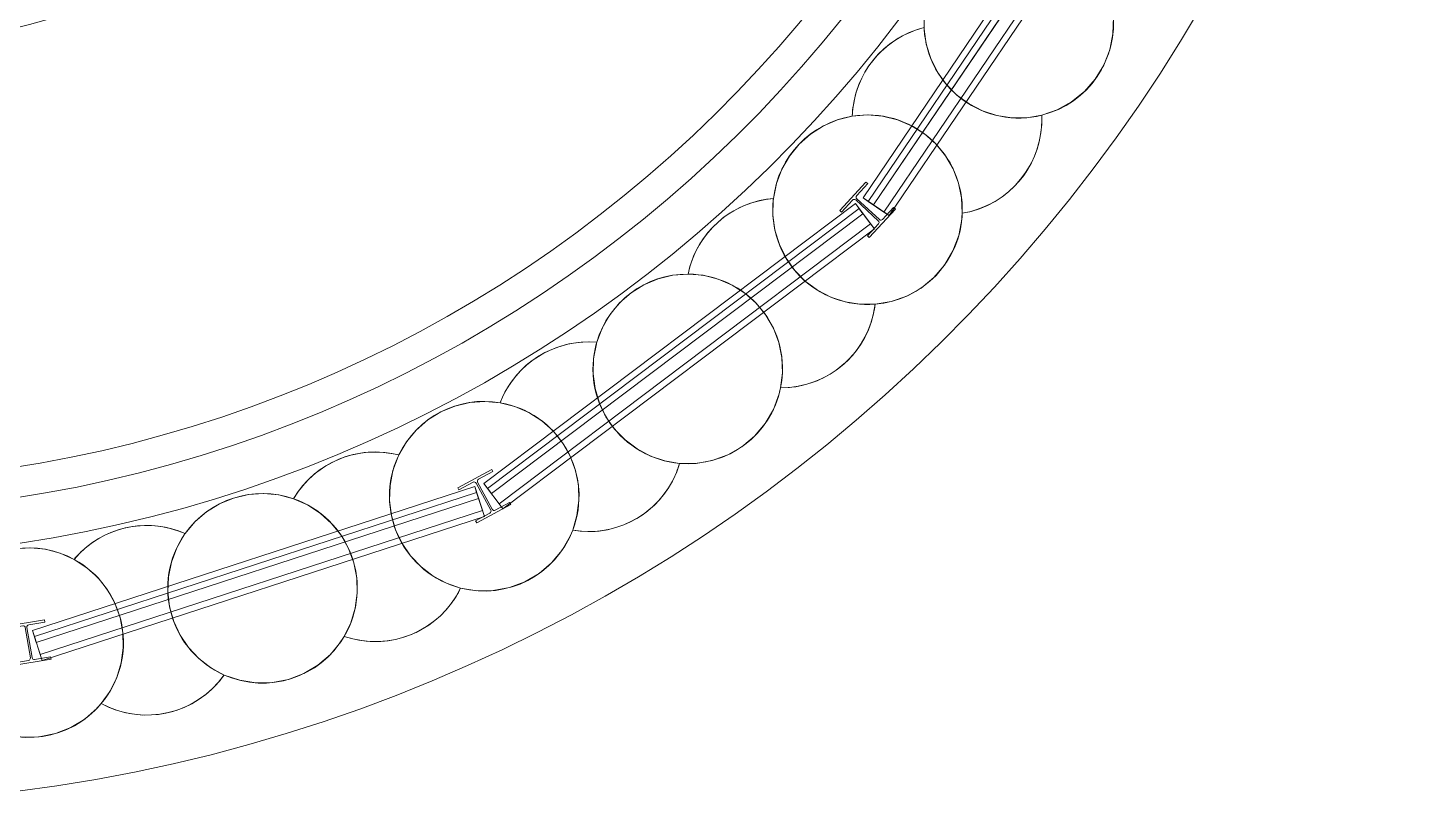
# Model space of a CAD drawing. Header units: metres. Extents: x 1753726 to 1755216, y 5920592 to 5921703.
# Drawn here: x 1754036.9 to 1754042.36, y 5920861.99 to 5920865.06 of the extents above; entities that cross this region are included whole.
import ezdxf

# ---------------------------------------------------------------- set-up
doc = ezdxf.new("R2010")
doc.units = ezdxf.units.M
for name, color, linetype, lineweight in [('A-FLOR-____-OTLN', 9, 'Continuous', 9), ('A-WALL-____-OTLN', 2, 'Continuous', 9), ('S-BEAM-____-OTLN', 7, 'Continuous', 9), ('S-FNDN-____-OTLN', 7, 'Continuous', 9)]:
    doc.layers.add(name, color=color, linetype=linetype, lineweight=lineweight)

# ---------------------------------------------------------------- blocks, each defined once
blk = doc.blocks.new('Arup_Beam_Steel I Section_UC_AU1 - 150UC30-4478131-X-ARUP-GL-HERNE_BAY_ALIGNMENT')
at = {"layer": 'S-BEAM-____-OTLN'}
for p, q in [((1754040.2162, 5920864.452), (1754040.1126, 5920864.3394)), ((1754040.1126, 5920864.3394), (1754040.2162, 5920864.452)), ((1754040.1796, 5920864.3983), (1754040.2231, 5920864.4456)), ((1754040.2231, 5920864.4456), (1754040.1796, 5920864.3983)), ((1754040.2231, 5920864.4456), (1754040.2162, 5920864.452)), ((1754040.2162, 5920864.452), (1754040.2231, 5920864.4456)), ((1754040.1195, 5920864.333), (1754040.1631, 5920864.3804)), ((1754040.1631, 5920864.3804), (1754040.1195, 5920864.333)), ((1754040.1757, 5920864.3809), (1754040.265, 5920864.2986)), ((1754040.265, 5920864.2986), (1754040.1757, 5920864.3809)), ((1754040.2694, 5920864.3035), (1754040.1801, 5920864.3857)), ((1754040.1801, 5920864.3857), (1754040.2694, 5920864.3035)), ((1754040.1126, 5920864.3394), (1754040.1195, 5920864.333)), ((1754040.1195, 5920864.333), (1754040.1126, 5920864.3394)), ((1754040.2289, 5920864.2324), (1754040.3325, 5920864.345)), ((1754040.3325, 5920864.345), (1754040.2289, 5920864.2324)), ((1754040.3256, 5920864.3513), (1754040.282, 5920864.304)), ((1754040.282, 5920864.304), (1754040.3256, 5920864.3513)), ((1754040.3325, 5920864.345), (1754040.3256, 5920864.3513)), ((1754040.3256, 5920864.3513), (1754040.3325, 5920864.345)), ((1754040.2655, 5920864.2861), (1754040.2219, 5920864.2388)), ((1754040.2219, 5920864.2388), (1754040.2655, 5920864.2861)), ((1754040.2219, 5920864.2388), (1754040.2289, 5920864.2324)), ((1754040.2289, 5920864.2324), (1754040.2219, 5920864.2388))]:
    blk.add_line(p, q, dxfattribs=at)
for centre, major_axis, start_param, end_param in [((1754040.1696, 5920864.3743), (0.0089, 0.00018), 0.806067, 2.376863), ((1754040.1696, 5920864.3743), (0.0089, 0.00018), 0.806067, 2.376863), ((1754040.1861, 5920864.3923), (0.0089, 0.00018), 2.376863, 3.947659), ((1754040.1861, 5920864.3923), (0.0089, 0.00018), 2.376863, 3.947659), ((1754040.2589, 5920864.2921), (0.0089, 0.00018), 5.518456, 7.089252), ((1754040.2589, 5920864.2921), (0.0089, 0.00018), 5.518456, 7.089252), ((1754040.2755, 5920864.3101), (0.00875, 0.00161), 3.786784, 5.35758), ((1754040.2755, 5920864.3101), (0.00875, 0.00161), 3.786784, 5.35758)]:
    blk.add_ellipse(centre, major_axis=major_axis, ratio=1, start_param=start_param, end_param=end_param, dxfattribs=at)
blk = doc.blocks.new('Arup_Beam_Steel I Section_UC_AU1 - 150UC30-4478132-X-ARUP-GL-HERNE_BAY_ALIGNMENT')
at = {"layer": 'S-BEAM-____-OTLN'}
for p, q in [((1754038.7358, 5920863.3153), (1754038.6012, 5920863.2425)), ((1754038.6012, 5920863.2425), (1754038.7358, 5920863.3153)), ((1754038.6837, 5920863.2764), (1754038.7402, 5920863.307)), ((1754038.7402, 5920863.307), (1754038.6837, 5920863.2764)), ((1754038.7402, 5920863.307), (1754038.7358, 5920863.3153)), ((1754038.7358, 5920863.3153), (1754038.7402, 5920863.307)), ((1754038.6012, 5920863.2425), (1754038.6057, 5920863.2342)), ((1754038.6057, 5920863.2342), (1754038.6012, 5920863.2425)), ((1754038.6057, 5920863.2342), (1754038.6622, 5920863.2648)), ((1754038.6622, 5920863.2648), (1754038.6057, 5920863.2342)), ((1754038.6743, 5920863.2612), (1754038.7321, 5920863.1545)), ((1754038.7321, 5920863.1545), (1754038.6743, 5920863.2612)), ((1754038.7379, 5920863.1576), (1754038.6801, 5920863.2644)), ((1754038.6801, 5920863.2644), (1754038.7379, 5920863.1576)), ((1754038.6764, 5920863.1035), (1754038.811, 5920863.1763)), ((1754038.811, 5920863.1763), (1754038.6764, 5920863.1035)), ((1754038.8065, 5920863.1846), (1754038.7499, 5920863.154)), ((1754038.7499, 5920863.154), (1754038.8065, 5920863.1846)), ((1754038.811, 5920863.1763), (1754038.8065, 5920863.1846)), ((1754038.8065, 5920863.1846), (1754038.811, 5920863.1763)), ((1754038.7285, 5920863.1424), (1754038.6719, 5920863.1118)), ((1754038.6719, 5920863.1118), (1754038.7285, 5920863.1424)), ((1754038.6719, 5920863.1118), (1754038.6764, 5920863.1035)), ((1754038.6764, 5920863.1035), (1754038.6719, 5920863.1118))]:
    blk.add_line(p, q, dxfattribs=at)
for centre, major_axis, start_param, end_param in [((1754038.6879, 5920863.2686), (0.00456, 0.00765), 1.033419, 2.604215), ((1754038.6879, 5920863.2686), (0.00456, 0.00765), 1.033419, 2.604215), ((1754038.6665, 5920863.257), (0.00456, 0.00765), 5.745808, 7.316604), ((1754038.6665, 5920863.257), (0.00456, 0.00765), 5.745808, 7.316604), ((1754038.7242, 5920863.1502), (-0.00302, 0.00837), 3.290915, 4.861712), ((1754038.7242, 5920863.1502), (-0.00302, 0.00837), 3.290915, 4.861712), ((1754038.7457, 5920863.1618), (0.0002, 0.0089), 2.089027, 3.659823), ((1754038.7457, 5920863.1618), (0.0002, 0.0089), 2.089027, 3.659823)]:
    blk.add_ellipse(centre, major_axis=major_axis, ratio=1, start_param=start_param, end_param=end_param, dxfattribs=at)
blk = doc.blocks.new('Arup_Beam_Steel I Section_UC_AU1 - 150UC30-4478133-X-ARUP-GL-HERNE_BAY_ALIGNMENT')
at = {"layer": 'S-BEAM-____-OTLN'}
for p, q in [((1754036.9664, 5920862.7209), (1754036.8155, 5920862.6957)), ((1754036.8155, 5920862.6957), (1754036.9664, 5920862.7209)), ((1754036.8155, 5920862.6957), (1754036.8171, 5920862.6865)), ((1754036.8171, 5920862.6865), (1754036.8155, 5920862.6957)), ((1754036.8171, 5920862.6865), (1754036.8805, 5920862.697)), ((1754036.8805, 5920862.697), (1754036.8171, 5920862.6865)), ((1754036.8907, 5920862.6897), (1754036.9107, 5920862.57)), ((1754036.9107, 5920862.57), (1754036.8907, 5920862.6897)), ((1754036.9172, 5920862.5711), (1754036.8972, 5920862.6908)), ((1754036.8972, 5920862.6908), (1754036.9172, 5920862.5711)), ((1754036.9046, 5920862.7011), (1754036.968, 5920862.7116)), ((1754036.968, 5920862.7116), (1754036.9046, 5920862.7011)), ((1754036.968, 5920862.7116), (1754036.9664, 5920862.7209)), ((1754036.9664, 5920862.7209), (1754036.968, 5920862.7116)), ((1754036.9034, 5920862.5597), (1754036.84, 5920862.5492)), ((1754036.84, 5920862.5492), (1754036.9034, 5920862.5597)), ((1754036.8415, 5920862.5399), (1754036.9924, 5920862.5651)), ((1754036.9924, 5920862.5651), (1754036.8415, 5920862.5399)), ((1754036.9909, 5920862.5743), (1754036.9275, 5920862.5638)), ((1754036.9275, 5920862.5638), (1754036.9909, 5920862.5743)), ((1754036.9924, 5920862.5651), (1754036.9909, 5920862.5743)), ((1754036.9909, 5920862.5743), (1754036.9924, 5920862.5651)), ((1754036.84, 5920862.5492), (1754036.8415, 5920862.5399)), ((1754036.8415, 5920862.5399), (1754036.84, 5920862.5492))]:
    blk.add_line(p, q, dxfattribs=at)
for centre, major_axis, start_param, end_param in [((1754036.882, 5920862.6883), (0.00132, 0.0088), 5.026886, 6.597683), ((1754036.882, 5920862.6883), (0.00132, 0.0088), 5.026886, 6.597683), ((1754036.906, 5920862.6923), (-0.00483, 0.00747), 5.874462, 7.445258), ((1754036.906, 5920862.6923), (-0.00483, 0.00747), 5.874462, 7.445258), ((1754036.9019, 5920862.5685), (0.00132, 0.0088), 3.45609, 5.026886), ((1754036.9019, 5920862.5685), (0.00132, 0.0088), 3.45609, 5.026886), ((1754036.926, 5920862.5725), (-0.00483, 0.00747), 1.162073, 2.732869), ((1754036.926, 5920862.5725), (-0.00483, 0.00747), 1.162073, 2.732869)]:
    blk.add_ellipse(centre, major_axis=major_axis, ratio=1, start_param=start_param, end_param=end_param, dxfattribs=at)
blk = doc.blocks.new('308492-ARUP-STTW-MOD-0300_rvt-1-X-ARUP-GL-HERNE_BAY_ALIGNMENT')
at = {"layer": 'A-WALL-____-OTLN'}
for p, q in [((1754041.2355, 5920865.9134), (1754040.2046, 5920864.3892)), ((1754040.2046, 5920864.3892), (1754041.2355, 5920865.9134)), ((1754041.2355, 5920865.9134), (1754040.2046, 5920864.3892)), ((1754040.2046, 5920864.3892), (1754041.2355, 5920865.9134)), ((1754041.2562, 5920865.8994), (1754040.2254, 5920864.3752)), ((1754041.2769, 5920865.8854), (1754040.2461, 5920864.3612)), ((1754040.2461, 5920864.3612), (1754041.2769, 5920865.8854)), ((1754040.2875, 5920864.3332), (1754041.3183, 5920865.8573)), ((1754040.3082, 5920864.3192), (1754041.339, 5920865.8433)), ((1754041.339, 5920865.8433), (1754040.3082, 5920864.3192)), ((1754040.1743, 5920864.3665), (1754038.7044, 5920863.2597)), ((1754038.7044, 5920863.2597), (1754040.1743, 5920864.3665)), ((1754040.1743, 5920864.3665), (1754038.7044, 5920863.2597)), ((1754038.7044, 5920863.2597), (1754040.1743, 5920864.3665)), ((1754040.1743, 5920864.3665), (1754040.2495, 5920864.2667)), ((1754040.1743, 5920864.3665), (1754040.1893, 5920864.3466)), ((1754040.1743, 5920864.3665), (1754040.2044, 5920864.3266)), ((1754040.2044, 5920864.3266), (1754040.1743, 5920864.3665)), ((1754040.3082, 5920864.3192), (1754040.2046, 5920864.3892)), ((1754040.2254, 5920864.3752), (1754040.2046, 5920864.3892)), ((1754040.2461, 5920864.3612), (1754040.2046, 5920864.3892)), ((1754040.2461, 5920864.3612), (1754040.2046, 5920864.3892)), ((1754040.2875, 5920864.3332), (1754040.2254, 5920864.3752)), ((1754040.1893, 5920864.3466), (1754038.7195, 5920863.2397)), ((1754040.2044, 5920864.3266), (1754038.7345, 5920863.2198)), ((1754038.7345, 5920863.2198), (1754040.2044, 5920864.3266)), ((1754040.2345, 5920864.2867), (1754040.1893, 5920864.3466)), ((1754040.3082, 5920864.3192), (1754040.2875, 5920864.3332)), ((1754038.7646, 5920863.1798), (1754040.2345, 5920864.2867)), ((1754038.7796, 5920863.1599), (1754040.2495, 5920864.2667)), ((1754040.2495, 5920864.2667), (1754038.7796, 5920863.1599)), ((1754040.2345, 5920864.2867), (1754040.2495, 5920864.2667)), ((1754038.6684, 5920863.2481), (1754036.9188, 5920862.6785)), ((1754036.9188, 5920862.6785), (1754038.6684, 5920863.2481)), ((1754038.6684, 5920863.2481), (1754036.9188, 5920862.6785)), ((1754036.9188, 5920862.6785), (1754038.6684, 5920863.2481)), ((1754038.6761, 5920863.2243), (1754036.9265, 5920862.6547)), ((1754038.6684, 5920863.2481), (1754038.7071, 5920863.1293)), ((1754038.6684, 5920863.2481), (1754038.6761, 5920863.2243)), ((1754038.6684, 5920863.2481), (1754038.6839, 5920863.2006)), ((1754038.6839, 5920863.2006), (1754038.6684, 5920863.2481)), ((1754038.6993, 5920863.153), (1754038.6761, 5920863.2243)), ((1754038.7796, 5920863.1599), (1754038.7044, 5920863.2597)), ((1754038.7195, 5920863.2397), (1754038.7044, 5920863.2597)), ((1754038.7345, 5920863.2198), (1754038.7044, 5920863.2597)), ((1754038.7345, 5920863.2198), (1754038.7044, 5920863.2597)), ((1754038.7646, 5920863.1798), (1754038.7195, 5920863.2397)), ((1754038.6839, 5920863.2006), (1754036.9342, 5920862.631)), ((1754036.9342, 5920862.631), (1754038.6839, 5920863.2006)), ((1754038.7796, 5920863.1599), (1754038.7646, 5920863.1798)), ((1754036.9497, 5920862.5834), (1754038.6993, 5920863.153)), ((1754036.9575, 5920862.5597), (1754038.7071, 5920863.1293)), ((1754038.7071, 5920863.1293), (1754036.9575, 5920862.5597)), ((1754038.6993, 5920863.153), (1754038.7071, 5920863.1293)), ((1754036.9575, 5920862.5597), (1754036.9188, 5920862.6785)), ((1754036.9265, 5920862.6547), (1754036.9188, 5920862.6785)), ((1754036.9342, 5920862.631), (1754036.9188, 5920862.6785)), ((1754036.9342, 5920862.631), (1754036.9188, 5920862.6785)), ((1754036.9497, 5920862.5834), (1754036.9265, 5920862.6547)), ((1754036.9575, 5920862.5597), (1754036.9497, 5920862.5834))]:
    blk.add_line(p, q, dxfattribs=at)
at = {"layer": 'S-BEAM-____-OTLN'}
for radius in [5.355, 5.355, 5.355, 5.355, 5.055, 5.055, 5.055, 5.055]:
    blk.add_arc((1754036.0701, 5920868.3196), radius, 174.1279, 354.1279, dxfattribs=at)
at = {"layer": 'S-FNDN-____-OTLN', "flags": 128}
for points in [[(1754041.1948, 5920865.1035), (1754041.1933, 5920865.0384), (1754041.1805, 5920864.9747), (1754041.1569, 5920864.9141), (1754041.1232, 5920864.8585), (1754041.0804, 5920864.8095), (1754041.0298, 5920864.7687), (1754040.9729, 5920864.7372), (1754040.9114, 5920864.7161)], [(1754040.9114, 5920864.7161), (1754040.9729, 5920864.7372), (1754041.0298, 5920864.7687), (1754041.0804, 5920864.8095), (1754041.1232, 5920864.8585), (1754041.1569, 5920864.9141), (1754041.1805, 5920864.9747), (1754041.1933, 5920865.0384), (1754041.1948, 5920865.1035)], [(1754040.9114, 5920864.7161), (1754040.8525, 5920864.7063), (1754040.7928, 5920864.7059), (1754040.7339, 5920864.7151), (1754040.6771, 5920864.7334), (1754040.6239, 5920864.7606), (1754040.5758, 5920864.7958), (1754040.5338, 5920864.8383), (1754040.4991, 5920864.8868), (1754040.4725, 5920864.9403), (1754040.4548, 5920864.9973), (1754040.4463, 5920865.0563)], [(1754040.4463, 5920865.0563), (1754040.4548, 5920864.9973), (1754040.4725, 5920864.9403), (1754040.4991, 5920864.8868), (1754040.5338, 5920864.8383), (1754040.5758, 5920864.7958), (1754040.6239, 5920864.7606), (1754040.6771, 5920864.7334), (1754040.7339, 5920864.7151), (1754040.7928, 5920864.7059), (1754040.8525, 5920864.7063), (1754040.9114, 5920864.7161)], [(1754039.8502, 5920864.3867), (1754039.8622, 5920864.4459), (1754039.8835, 5920864.5024), (1754039.9136, 5920864.5548), (1754039.9517, 5920864.6016), (1754039.9969, 5920864.6417), (1754040.0479, 5920864.674), (1754040.1034, 5920864.6978), (1754040.162, 5920864.7123)], [(1754040.162, 5920864.7123), (1754040.1034, 5920864.6978), (1754040.0479, 5920864.674), (1754039.9969, 5920864.6417), (1754039.9517, 5920864.6016), (1754039.9136, 5920864.5548), (1754039.8835, 5920864.5024), (1754039.8622, 5920864.4459), (1754039.8502, 5920864.3867)], [(1754040.162, 5920864.7123), (1754040.2221, 5920864.7172), (1754040.2821, 5920864.7124), (1754040.3407, 5920864.6981), (1754040.3961, 5920864.6746), (1754040.4471, 5920864.6425), (1754040.4923, 5920864.6027), (1754040.5306, 5920864.5561), (1754040.5608, 5920864.504), (1754040.5824, 5920864.4477), (1754040.5946, 5920864.3888), (1754040.5973, 5920864.3287)], [(1754040.5973, 5920864.3287), (1754040.5946, 5920864.3888), (1754040.5824, 5920864.4477), (1754040.5608, 5920864.504), (1754040.5306, 5920864.5561), (1754040.4923, 5920864.6027), (1754040.4471, 5920864.6425), (1754040.3961, 5920864.6746), (1754040.3407, 5920864.6981), (1754040.2821, 5920864.7124), (1754040.2221, 5920864.7172), (1754040.162, 5920864.7123)], [(1754040.2522, 5920863.9684), (1754040.1926, 5920863.9684), (1754040.1336, 5920863.9779), (1754040.077, 5920863.9966), (1754040.024, 5920864.0241), (1754039.976, 5920864.0596), (1754039.9343, 5920864.1023), (1754039.8999, 5920864.151), (1754039.8737, 5920864.2046), (1754039.8563, 5920864.2617), (1754039.8482, 5920864.3209), (1754039.8495, 5920864.3806)], [(1754039.8495, 5920864.3806), (1754039.8482, 5920864.3209), (1754039.8563, 5920864.2617), (1754039.8737, 5920864.2046), (1754039.8999, 5920864.151), (1754039.9343, 5920864.1023), (1754039.976, 5920864.0596), (1754040.024, 5920864.0241), (1754040.077, 5920863.9966), (1754040.1336, 5920863.9779), (1754040.1926, 5920863.9684), (1754040.2522, 5920863.9684)], [(1754040.5973, 5920864.3287), (1754040.5966, 5920864.3162), (1754040.5956, 5920864.3038)], [(1754040.5956, 5920864.3038), (1754040.5966, 5920864.3162), (1754040.5973, 5920864.3287)], [(1754040.5956, 5920864.3038), (1754040.5833, 5920864.24), (1754040.5603, 5920864.1792), (1754040.527, 5920864.1233), (1754040.4846, 5920864.074), (1754040.4343, 5920864.0327), (1754040.3777, 5920864.0008), (1754040.3164, 5920863.9791), (1754040.2522, 5920863.9684)], [(1754040.2522, 5920863.9684), (1754040.3164, 5920863.9791), (1754040.3777, 5920864.0008), (1754040.4343, 5920864.0327), (1754040.4846, 5920864.074), (1754040.527, 5920864.1233), (1754040.5603, 5920864.1792), (1754040.5833, 5920864.24), (1754040.5956, 5920864.3038)], [(1754039.1513, 5920863.8182), (1754039.1729, 5920863.8746), (1754039.2032, 5920863.9268), (1754039.2415, 5920863.9735), (1754039.2868, 5920864.0134), (1754039.338, 5920864.0455), (1754039.3936, 5920864.069), (1754039.4523, 5920864.0833), (1754039.5125, 5920864.088)], [(1754039.5125, 5920864.088), (1754039.4523, 5920864.0833), (1754039.3936, 5920864.069), (1754039.338, 5920864.0455), (1754039.2868, 5920864.0134), (1754039.2415, 5920863.9735), (1754039.2032, 5920863.9268), (1754039.1729, 5920863.8746), (1754039.1513, 5920863.8182)], [(1754039.5125, 5920864.088), (1754039.5725, 5920864.0829), (1754039.631, 5920864.0683), (1754039.6863, 5920864.0446), (1754039.7372, 5920864.0123), (1754039.7822, 5920863.9722), (1754039.8202, 5920863.9255), (1754039.8503, 5920863.8733), (1754039.8716, 5920863.8169), (1754039.8836, 5920863.7579), (1754039.8859, 5920863.6977), (1754039.8787, 5920863.638)], [(1754039.8787, 5920863.638), (1754039.8859, 5920863.6977), (1754039.8836, 5920863.7579), (1754039.8716, 5920863.8169), (1754039.8503, 5920863.8733), (1754039.8202, 5920863.9255), (1754039.7822, 5920863.9722), (1754039.7372, 5920864.0123), (1754039.6863, 5920864.0446), (1754039.631, 5920864.0683), (1754039.5725, 5920864.0829), (1754039.5125, 5920864.088)], [(1754039.479, 5920863.3394), (1754039.4201, 5920863.3492), (1754039.3636, 5920863.3683), (1754039.3108, 5920863.3961), (1754039.263, 5920863.4319), (1754039.2216, 5920863.4748), (1754039.1875, 5920863.5238), (1754039.1616, 5920863.5775), (1754039.1445, 5920863.6347), (1754039.1367, 5920863.6939), (1754039.1385, 5920863.7536), (1754039.1496, 5920863.8122)], [(1754039.1496, 5920863.8122), (1754039.1385, 5920863.7536), (1754039.1367, 5920863.6939), (1754039.1445, 5920863.6347), (1754039.1616, 5920863.5775), (1754039.1875, 5920863.5238), (1754039.2216, 5920863.4748), (1754039.263, 5920863.4319), (1754039.3108, 5920863.3961), (1754039.3636, 5920863.3683), (1754039.4201, 5920863.3492), (1754039.479, 5920863.3394)], [(1754039.8729, 5920863.6137), (1754039.8503, 5920863.5527), (1754039.8175, 5920863.4966), (1754039.7755, 5920863.4469), (1754039.7256, 5920863.4053), (1754039.6692, 5920863.3729), (1754039.6081, 5920863.3507), (1754039.5441, 5920863.3394), (1754039.479, 5920863.3394)], [(1754039.479, 5920863.3394), (1754039.5441, 5920863.3394), (1754039.6081, 5920863.3507), (1754039.6692, 5920863.3729), (1754039.7256, 5920863.4053), (1754039.7755, 5920863.4469), (1754039.8175, 5920863.4966), (1754039.8503, 5920863.5527), (1754039.8729, 5920863.6137)], [(1754039.8787, 5920863.638), (1754039.876, 5920863.6258), (1754039.8729, 5920863.6137)], [(1754039.8729, 5920863.6137), (1754039.876, 5920863.6258), (1754039.8787, 5920863.638)], [(1754038.3684, 5920863.3724), (1754038.3989, 5920863.4245), (1754038.4374, 5920863.471), (1754038.4829, 5920863.5108), (1754038.5342, 5920863.5427), (1754038.5899, 5920863.566), (1754038.6487, 5920863.58), (1754038.7089, 5920863.5844), (1754038.769, 5920863.5791)], [(1754038.769, 5920863.5791), (1754038.7089, 5920863.5844), (1754038.6487, 5920863.58), (1754038.5899, 5920863.566), (1754038.5342, 5920863.5427), (1754038.4829, 5920863.5108), (1754038.4374, 5920863.471), (1754038.3989, 5920863.4245), (1754038.3684, 5920863.3724)], [(1754038.769, 5920863.5791), (1754038.8274, 5920863.5642), (1754038.8827, 5920863.5402), (1754038.9334, 5920863.5077), (1754038.9782, 5920863.4674), (1754039.016, 5920863.4205), (1754039.0458, 5920863.3682), (1754039.0669, 5920863.3117), (1754039.0786, 5920863.2526), (1754039.0807, 5920863.1924), (1754039.0731, 5920863.1326), (1754039.0562, 5920863.075)], [(1754039.0562, 5920863.075), (1754039.0731, 5920863.1326), (1754039.0807, 5920863.1924), (1754039.0786, 5920863.2526), (1754039.0669, 5920863.3117), (1754039.0458, 5920863.3682), (1754039.016, 5920863.4205), (1754038.9782, 5920863.4674), (1754038.9334, 5920863.5077), (1754038.8827, 5920863.5402), (1754038.8274, 5920863.5642), (1754038.769, 5920863.5791)], [(1754038.6128, 5920862.8462), (1754038.5564, 5920862.8656), (1754038.5037, 5920862.8937), (1754038.4562, 5920862.9298), (1754038.415, 5920862.973), (1754038.3812, 5920863.0222), (1754038.3556, 5920863.0761), (1754038.3389, 5920863.1334), (1754038.3315, 5920863.1926), (1754038.3335, 5920863.2522), (1754038.3451, 5920863.3108), (1754038.3657, 5920863.3668)], [(1754038.3657, 5920863.3668), (1754038.3451, 5920863.3108), (1754038.3335, 5920863.2522), (1754038.3315, 5920863.1926), (1754038.3389, 5920863.1334), (1754038.3556, 5920863.0761), (1754038.3812, 5920863.0222), (1754038.415, 5920862.973), (1754038.4562, 5920862.9298), (1754038.5037, 5920862.8937), (1754038.5564, 5920862.8656), (1754038.6128, 5920862.8462)], [(1754037.5228, 5920863.0616), (1754037.5614, 5920863.108), (1754037.6071, 5920863.1475), (1754037.6585, 5920863.1792), (1754037.7143, 5920863.2023), (1754037.7731, 5920863.216), (1754037.8334, 5920863.2202), (1754037.8935, 5920863.2147), (1754037.952, 5920863.1995)], [(1754037.952, 5920863.1995), (1754037.8935, 5920863.2147), (1754037.8334, 5920863.2202), (1754037.7731, 5920863.216), (1754037.7143, 5920863.2023), (1754037.6585, 5920863.1792), (1754037.6071, 5920863.1475), (1754037.5614, 5920863.108), (1754037.5228, 5920863.0616)], [(1754037.952, 5920863.1995), (1754038.0071, 5920863.1753), (1754038.0576, 5920863.1425), (1754038.1023, 5920863.102), (1754038.1399, 5920863.055), (1754038.1695, 5920863.0025), (1754038.1903, 5920862.9459), (1754038.2017, 5920862.8868), (1754038.2036, 5920862.8265), (1754038.1957, 5920862.7668), (1754038.1784, 5920862.7091), (1754038.1522, 5920862.655)], [(1754038.1522, 5920862.655), (1754038.1784, 5920862.7091), (1754038.1957, 5920862.7668), (1754038.2036, 5920862.8265), (1754038.2017, 5920862.8868), (1754038.1903, 5920862.9459), (1754038.1695, 5920863.0025), (1754038.1399, 5920863.055), (1754038.1023, 5920863.102), (1754038.0576, 5920863.1425), (1754038.0071, 5920863.1753), (1754037.952, 5920863.1995)], [(1754037.6772, 5920862.5023), (1754037.6247, 5920862.5308), (1754037.5774, 5920862.5672), (1754037.5365, 5920862.6106), (1754037.503, 5920862.66), (1754037.4777, 5920862.714), (1754037.4614, 5920862.7714), (1754037.4543, 5920862.8307), (1754037.4567, 5920862.8903), (1754037.4686, 5920862.9488), (1754037.4896, 5920863.0047), (1754037.5192, 5920863.0565)], [(1754037.5192, 5920863.0565), (1754037.4896, 5920863.0047), (1754037.4686, 5920862.9488), (1754037.4567, 5920862.8903), (1754037.4543, 5920862.8307), (1754037.4614, 5920862.7714), (1754037.4777, 5920862.714), (1754037.503, 5920862.66), (1754037.5365, 5920862.6106), (1754037.5774, 5920862.5672), (1754037.6247, 5920862.5308), (1754037.6772, 5920862.5023)], [(1754039.0465, 5920863.052), (1754039.0141, 5920862.9956), (1754038.9726, 5920862.9456), (1754038.923, 5920862.9035), (1754038.8669, 5920862.8706), (1754038.8059, 5920862.8479), (1754038.742, 5920862.8361), (1754038.677, 5920862.8355), (1754038.6128, 5920862.8462)], [(1754038.6128, 5920862.8462), (1754038.677, 5920862.8355), (1754038.742, 5920862.8361), (1754038.8059, 5920862.8479), (1754038.8669, 5920862.8706), (1754038.923, 5920862.9035), (1754038.9726, 5920862.9456), (1754039.0141, 5920862.9956), (1754039.0465, 5920863.052)], [(1754039.0562, 5920863.075), (1754039.0515, 5920863.0634), (1754039.0465, 5920863.052)], [(1754039.0465, 5920863.052), (1754039.0515, 5920863.0634), (1754039.0562, 5920863.075)], [(1754036.6375, 5920862.8942), (1754036.6833, 5920862.9336), (1754036.7348, 5920862.9651), (1754036.7907, 5920862.9879), (1754036.8496, 5920863.0014), (1754036.9099, 5920863.0053), (1754036.97, 5920862.9995), (1754037.0284, 5920862.9842), (1754037.0835, 5920862.9596)], [(1754037.0835, 5920862.9596), (1754037.0284, 5920862.9842), (1754036.97, 5920862.9995), (1754036.9099, 5920863.0053), (1754036.8496, 5920863.0014), (1754036.7907, 5920862.9879), (1754036.7348, 5920862.9651), (1754036.6833, 5920862.9336), (1754036.6375, 5920862.8942)], [(1754037.0835, 5920862.9596), (1754037.134, 5920862.9266), (1754037.1784, 5920862.886), (1754037.2158, 5920862.8387), (1754037.2451, 5920862.7861), (1754037.2657, 5920862.7294), (1754037.2769, 5920862.6702), (1754037.2784, 5920862.61), (1754037.2703, 5920862.5503), (1754037.2528, 5920862.4927), (1754037.2262, 5920862.4386), (1754037.1914, 5920862.3896)], [(1754037.1914, 5920862.3896), (1754037.2262, 5920862.4386), (1754037.2528, 5920862.4927), (1754037.2703, 5920862.5503), (1754037.2784, 5920862.61), (1754037.2769, 5920862.6702), (1754037.2657, 5920862.7294), (1754037.2451, 5920862.7861), (1754037.2158, 5920862.8387), (1754037.1784, 5920862.886), (1754037.134, 5920862.9266), (1754037.0835, 5920862.9596)], [(1754038.1388, 5920862.634), (1754038.0977, 5920862.5836), (1754038.0484, 5920862.5411), (1754037.9926, 5920862.5078), (1754037.9319, 5920862.4846), (1754037.868, 5920862.4723), (1754037.803, 5920862.4711), (1754037.7388, 5920862.4813), (1754037.6772, 5920862.5023)], [(1754037.6772, 5920862.5023), (1754037.7388, 5920862.4813), (1754037.803, 5920862.4711), (1754037.868, 5920862.4723), (1754037.9319, 5920862.4846), (1754037.9926, 5920862.5078), (1754038.0484, 5920862.5411), (1754038.0977, 5920862.5836), (1754038.1388, 5920862.634)], [(1754038.1522, 5920862.655), (1754038.1457, 5920862.6444), (1754038.1388, 5920862.634)], [(1754038.1388, 5920862.634), (1754038.1457, 5920862.6444), (1754038.1522, 5920862.655)], [(1754037.1748, 5920862.371), (1754037.1259, 5920862.3281), (1754037.0704, 5920862.2943), (1754037.0098, 5920862.2706), (1754036.9461, 5920862.2578), (1754036.881, 5920862.2561), (1754036.8167, 5920862.2657), (1754036.755, 5920862.2862), (1754036.6978, 5920862.3172)], [(1754036.6978, 5920862.3172), (1754036.755, 5920862.2862), (1754036.8167, 5920862.2657), (1754036.881, 5920862.2561), (1754036.9461, 5920862.2578), (1754037.0098, 5920862.2706), (1754037.0704, 5920862.2943), (1754037.1259, 5920862.3281), (1754037.1748, 5920862.371)], [(1754037.1914, 5920862.3896), (1754037.1833, 5920862.3801), (1754037.1748, 5920862.371)], [(1754037.1748, 5920862.371), (1754037.1833, 5920862.3801), (1754037.1914, 5920862.3896)]]:
    blk.add_lwpolyline(points, dxfattribs=at)
at = {"layer": 'S-FNDN-____-OTLN'}
for centre, radius, start, end in [((1754036.0701, 5920868.3196), 6.325, 174.12789, 354.12789), ((1754036.0701, 5920868.3196), 6.325, 174.12789, 354.12789), ((1754036.0701, 5920868.3196), 5.175, 174.1279, 354.1279), ((1754036.0701, 5920868.3196), 5.175, 174.1279, 354.1279), ((1754040.8206, 5920865.0799), 0.375, 284.0185, 7.3952), ((1754040.8206, 5920865.0799), 0.375, 284.0185, 7.3952), ((1754040.5368, 5920864.6987), 0.375, 104.0185, 177.9215), ((1754040.8206, 5920865.0799), 0.375, 182.6583, 183.6016), ((1754040.8206, 5920865.0799), 0.375, 182.6583, 183.6016), ((1754040.5368, 5920864.6987), 0.375, 170.97, 177.9215), ((1754039.8799, 5920864.0129), 0.375, 94.5448, 168.4478), ((1754039.8799, 5920864.0129), 0.375, 94.5448, 161.4963), ((1754039.8799, 5920864.0129), 0.375, 94.5448, 161.4963), ((1754040.2225, 5920864.3422), 0.375, 174.1279, 274.5448), ((1754040.2225, 5920864.3422), 0.375, 173.1846, 174.1279), ((1754040.2225, 5920864.3422), 0.375, 274.5448, 357.9215), ((1754040.2225, 5920864.3422), 0.375, 274.5448, 357.9215), ((1754039.5112, 5920863.713), 0.375, 89.808, 163.711), ((1754039.5112, 5920863.713), 0.375, 348.4478, 89.808), ((1754039.8799, 5920864.0129), 0.375, 269.808, 353.1846), ((1754039.8799, 5920864.0129), 0.375, 269.808, 353.1846), ((1754039.8799, 5920864.0129), 0.375, 341.4963, 353.1846), ((1754039.8799, 5920864.0129), 0.375, 269.808, 341.4963), ((1754039.1191, 5920863.4445), 0.375, 85.0712, 158.9741), ((1754039.1191, 5920863.4445), 0.375, 85.0712, 152.0226), ((1754039.1191, 5920863.4445), 0.375, 85.0712, 152.0226), ((1754039.5112, 5920863.713), 0.375, 163.711, 164.6542), ((1754039.1191, 5920863.4445), 0.375, 152.0226, 158.9741), ((1754038.7061, 5920863.2094), 0.375, 80.3343, 154.2373), ((1754038.7061, 5920863.2094), 0.375, 338.9741, 80.3343), ((1754038.2751, 5920863.0092), 0.375, 75.5975, 149.5004), ((1754038.2751, 5920863.0092), 0.375, 75.5975, 149.5004), ((1754038.2751, 5920863.0092), 0.375, 75.5975, 142.5489), ((1754038.7061, 5920863.2094), 0.375, 155.1805, 255.5975), ((1754038.7061, 5920863.2094), 0.375, 154.2373, 155.1805), ((1754039.1191, 5920863.4445), 0.375, 260.3343, 343.711), ((1754039.1191, 5920863.4445), 0.375, 332.0226, 343.711), ((1754039.1191, 5920863.4445), 0.375, 260.3343, 332.0226), ((1754037.829, 5920862.8452), 0.375, 70.8606, 144.7636), ((1754038.2751, 5920863.0092), 0.375, 142.5489, 149.5004), ((1754038.2751, 5920863.0092), 0.375, 142.5489, 149.5004), ((1754037.829, 5920862.8452), 0.375, 329.5004, 70.8606), ((1754037.3709, 5920862.7187), 0.375, 66.1238, 140.0267), ((1754037.829, 5920862.8452), 0.375, 145.7068, 246.1238), ((1754038.7061, 5920863.2094), 0.375, 255.5975, 338.9741), ((1754037.3709, 5920862.7187), 0.375, 133.0753, 140.0267), ((1754036.904, 5920862.6304), 0.375, 320.0267, 61.3869), ((1754038.2751, 5920863.0092), 0.375, 250.8606, 322.5489), ((1754037.829, 5920862.8452), 0.375, 246.1238, 329.5004), ((1754037.3709, 5920862.7187), 0.375, 313.0753, 324.7636), ((1754036.904, 5920862.6304), 0.375, 236.6501, 320.0267)]:
    blk.add_arc(centre, radius, start, end, dxfattribs=at)
for centre, major_axis, start_param, end_param in [((1754040.8206, 5920865.0799), (-0.117, 0.3563), 0.010143, 1.299993), ((1754040.8206, 5920865.0799), (-0.3048, 0.2184), 5.661459, 6.951308), ((1754040.5368, 5920864.6987), (0.3264, 0.1847), 1.300432, 2.590282), ((1754040.5368, 5920864.6987), (0.3476, 0.1408), 1.43062, 2.599143), ((1754040.5368, 5920864.6987), (0.3264, 0.1847), 1.300432, 2.468956), ((1754040.8206, 5920865.0799), (0.3553, 0.1199), 2.879021, 4.631627), ((1754040.8206, 5920865.0799), (-0.2651, 0.2652), 0.848412, 2.601018), ((1754040.5368, 5920864.6987), (0.1516, 0.343), 1.829365, 1.950691), ((1754040.2225, 5920864.3422), (-0.0972, 0.3622), 6.182906, 7.472756), ((1754040.2225, 5920864.3422), (-0.1154, 0.3568), 6.132359, 7.422209), ((1754040.2225, 5920864.3422), (0.125, 0.3535), 5.016001, 6.78507), ((1754040.2225, 5920864.3422), (0.0563, 0.3707), 4.826938, 6.596007), ((1754040.5368, 5920864.6987), (-0.1754, 0.3314), 2.816743, 4.27194), ((1754040.5368, 5920864.6987), (-0.1893, 0.3237), 2.774563, 4.22976), ((1754040.5368, 5920864.6987), (-0.1754, 0.3314), 4.06794, 4.27194), ((1754040.5368, 5920864.6987), (-0.3025, 0.2216), 3.616365, 3.820365), ((1754040.5368, 5920864.6987), (-0.0801, 0.3664), 3.088389, 4.339586), ((1754040.5368, 5920864.6987), (-0.1893, 0.3237), 2.774563, 4.02576), ((1754039.8799, 5920864.0129), (-0.1331, 0.3506), 5.999672, 7.289522), ((1754040.2225, 5920864.3422), (-0.2926, 0.2346), 0.573279, 2.325885), ((1754040.2225, 5920864.3422), (-0.2102, 0.3106), 0.856841, 0.873304), ((1754039.5112, 5920863.713), (0.2656, 0.2647), 0.783723, 2.073573), ((1754039.8799, 5920864.0129), (-0.1331, 0.3506), 0.885011, 1.006337), ((1754039.8799, 5920864.0129), (-0.3701, 0.0603), 6.12171, 6.243036), ((1754039.5112, 5920863.713), (-0.3199, 0.1956), 3.488808, 5.257878), ((1754039.8799, 5920864.0129), (0.3043, 0.2191), 5.336312, 5.540312), ((1754039.8799, 5920864.0129), (0.365, 0.0859), 4.477814, 5.729011), ((1754039.1191, 5920863.4445), (0.3574, 0.1137), 1.17686, 2.46671), ((1754039.5112, 5920863.713), (0.3741, 0.0257), 2.788767, 2.805229), ((1754039.5112, 5920863.713), (0.2682, 0.2621), 2.099788, 3.852394), ((1754039.5112, 5920863.713), (0.191, 0.3227), 1.837371, 3.589977), ((1754038.7061, 5920863.2094), (0.3549, 0.1211), 1.073346, 2.363196), ((1754039.1191, 5920863.4445), (0.3574, 0.1137), 2.345384, 2.46671), ((1754039.5112, 5920863.713), (-0.0822, 0.3659), 2.834629, 4.289826), ((1754039.5112, 5920863.713), (-0.1967, 0.3193), 2.503435, 3.958632), ((1754038.7061, 5920863.2094), (-0.3013, 0.2233), 3.412545, 5.181614), ((1754038.2751, 5920863.0092), (-0.3715, 0.0511), 4.597586, 5.76611), ((1754038.7061, 5920863.2094), (0, 0.375), 1.137615, 2.890221), ((1754038.7061, 5920863.2094), (0.1654, 0.3366), 1.577798, 1.594261), ((1754039.1191, 5920863.4445), (-0.1389, 0.3483), 2.593596, 4.048793), ((1754039.1191, 5920863.4445), (-0.3015, 0.223), 3.290143, 3.494143), ((1754039.1191, 5920863.4445), (-0.1389, 0.3483), 2.593596, 3.844793), ((1754037.829, 5920862.8452), (-0.0386, 0.373), 5.845953, 7.135803), ((1754037.829, 5920862.8452), (0.1071, 0.3594), 4.469583, 6.238652), ((1754037.3709, 5920862.7187), (-0.1516, 0.343), 5.450303, 6.740153), ((1754037.3709, 5920862.7187), (-0.08, 0.3664), 5.651439, 6.819963), ((1754037.3709, 5920862.7187), (-0.1516, 0.343), 5.450303, 6.618827), ((1754037.829, 5920862.8452), (-0.2467, 0.2824), 0.25431, 2.006916), ((1754037.829, 5920862.8452), (-0.3141, 0.2048), 6.245899, 6.262362), ((1754037.829, 5920862.8452), (-0.1473, 0.3449), 0.552245, 0.568708), ((1754038.7061, 5920863.2094), (0, 0.375), 2.890221, 4.345418), ((1754036.904, 5920862.6304), (-0.3675, 0.0745), 4.412913, 5.702763), ((1754036.904, 5920862.6304), (0.3676, 0.0739), 0.873073, 2.162923), ((1754037.3709, 5920862.7187), (-0.2141, 0.3079), 0.144079, 0.265405), ((1754036.904, 5920862.6304), (-0.2766, 0.2532), 3.185021, 4.95409), ((1754038.2751, 5920863.0092), (-0.1671, 0.3357), 2.345669, 3.800866), ((1754038.2751, 5920863.0092), (-0.0839, 0.3655), 2.581871, 4.037068), ((1754038.2751, 5920863.0092), (-0.1671, 0.3357), 3.596867, 3.800866), ((1754038.2751, 5920863.0092), (-0.3698, 0.0619), 2.653895, 2.857895), ((1754038.2751, 5920863.0092), (-0.0839, 0.3655), 2.581871, 3.833068), ((1754037.829, 5920862.8452), (-0.3618, 0.0986), 1.420237, 2.875434), ((1754037.3709, 5920862.7187), (0.375, 0), 4.212997, 5.668194), ((1754037.3709, 5920862.7187), (0.3459, 0.1448), 3.816445, 5.271642), ((1754037.3709, 5920862.7187), (0.375, 0), 5.464194, 5.668194), ((1754037.3709, 5920862.7187), (0.3711, 0.0538), 4.068918, 5.320115), ((1754037.3709, 5920862.7187), (0.3459, 0.1448), 3.816445, 5.067642), ((1754036.904, 5920862.6304), (0.0928, 0.3633), 2.809662, 4.264859)]:
    blk.add_ellipse(centre, major_axis=major_axis, ratio=1, start_param=start_param, end_param=end_param, dxfattribs=at)
at = {"layer": 'S-BEAM-____-OTLN'}
for name in ['Arup_Beam_Steel I Section_UC_AU1 - 150UC30-4478131-X-ARUP-GL-HERNE_BAY_ALIGNMENT', 'Arup_Beam_Steel I Section_UC_AU1 - 150UC30-4478132-X-ARUP-GL-HERNE_BAY_ALIGNMENT', 'Arup_Beam_Steel I Section_UC_AU1 - 150UC30-4478133-X-ARUP-GL-HERNE_BAY_ALIGNMENT']:
    blk.add_blockref(name, (0, 0), dxfattribs=at)
blk = doc.blocks.new('308492-ARUP-STPW-MOD-1900_rvt-1-X-ARUP-GL-HERNE_BAY_ALIGNMENT')
at = {"layer": 'A-FLOR-____-OTLN'}
blk.add_arc((1754036.0701, 5920868.3196), 3.35, 180, 0, dxfattribs=at)
blk.add_arc((1754036.0701, 5920868.3196), 3.35, 180, 0, dxfattribs=at)

msp = doc.modelspace()

# ---------------------------------------------------------------- block references
for name in ['308492-ARUP-STPW-MOD-1900_rvt-1-X-ARUP-GL-HERNE_BAY_ALIGNMENT', '308492-ARUP-STTW-MOD-0300_rvt-1-X-ARUP-GL-HERNE_BAY_ALIGNMENT']:
    msp.add_blockref(name, (0, 0))

doc.saveas('drawing.dxf')
